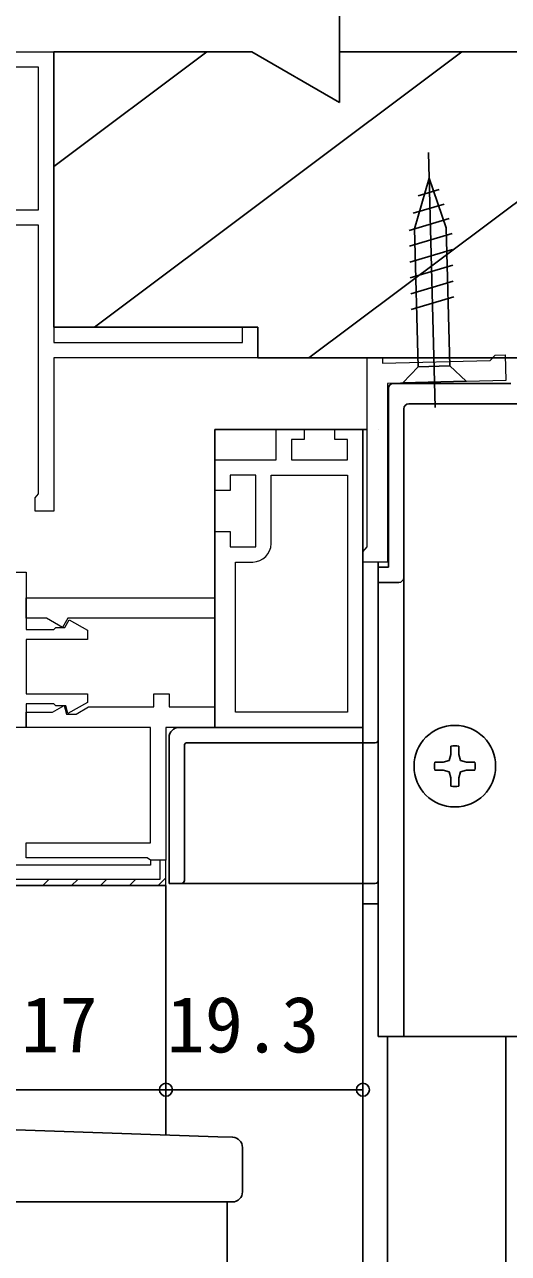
# Model space of a CAD drawing. Units: millimetres, scale not verified. Extents: x -437 to 438, y -331 to 329.
# Drawn here: x -239.7 to -192.3, y 81.1 to 201.5 of the extents above; entities that cross this region are included whole.
import ezdxf
from ezdxf.enums import TextEntityAlignment as Align

# ---------------------------------------------------------------- set-up
doc = ezdxf.new("R2010")
doc.units = ezdxf.units.MM
doc.header["$LTSCALE"] = 2
doc.layers.add('0-2_YKK_11', color=7, linetype='Continuous', lineweight=18)
for name, color, linetype in [('0-4_YKK_12', 2, 'Continuous'), ('0-5_YKK_13', 4, 'Continuous'), ('0-7_YKK_D', 6, 'Continuous'), ('0-9_YSS_K', 3, 'Continuous'), ('0-A_YSS_KE', 3, 'Continuous')]:
    doc.layers.add(name, color=color, linetype=linetype)
doc.styles.add('ＭＳ ゴシック', font='')
doc.styles.get('ＭＳ ゴシック').set_extended_font_data('MS Gothic')

msp = doc.modelspace()

# ---------------------------------------------------------------- linework, layer by layer
at = {"layer": '0-2_YKK_11', "color": 211}
for p, q in [((-237.968, 117.1), (-237.368, 117.7)), ((-235.14, 117.1), (-234.54, 117.7)), ((-232.311, 117.1), (-231.711, 117.7)), ((-229.483, 117.1), (-228.883, 117.7)), ((-226.655, 117.1), (-225.896, 117.859))]:
    msp.add_line(p, q, dxfattribs=at)
at = {"layer": '0-2_YKK_11', "color": 4}
for points in [[(-242.897, 198.8), (-236.897, 198.8), (-236.897, 170.3), (-218.397, 170.3), (-218.397, 171.8), (-216.897, 171.8), (-216.897, 168.8), (-236.897, 168.8), (-236.897, 153.8), (-238.697, 153.8), (-238.697, 155.1), (-238.547, 155.294), (-238.397, 155.487), (-238.397, 181.8), (-251.147, 181.8)], [(-245.418, 183.3), (-238.397, 183.3), (-238.397, 197.3), (-242.897, 197.3)]]:
    msp.add_lwpolyline(points, dxfattribs=at)
at = {"layer": '0-2_YKK_11', "color": 211}
msp.add_lwpolyline([(-206.196, 150.297), (-206.196, 168.797), (-204.696, 168.797), (-204.696, 168.285), (-194.147, 168.558), (-193.66, 169.071), (-192.66, 169.097), (-192.596, 166.597), (-204.196, 166.297), (-204.196, 148.797), (-206.596, 148.797), (-206.596, 149.807)], close=True, dxfattribs=at)
for points in [[(-206.596, 161.803), (-206.596, 132.603), (-225.896, 132.603), (-225.896, 119.603), (-227.396, 119.603), (-227.742, 119.803), (-239.596, 119.803), (-239.596, 121.303), (-227.396, 121.303), (-227.396, 132.603), (-239.596, 132.603), (-239.596, 134.103), (-236.996, 134.103), (-235.861, 134.758), (-235.631, 133.903), (-234.696, 133.903), (-233.483, 134.603), (-227.096, 134.603), (-227.096, 135.903), (-225.596, 135.903), (-225.596, 134.603), (-221.096, 134.603), (-221.096, 143.303), (-235.495, 143.303), (-236.02, 142.393), (-237.596, 143.303), (-239.596, 143.303), (-239.596, 145.303), (-221.096, 145.303), (-221.096, 151.803), (-219.596, 151.803), (-219.596, 150.303), (-217.096, 150.303), (-217.096, 157.303), (-219.596, 157.303), (-219.596, 155.803), (-221.096, 155.803), (-221.096, 158.803), (-215.096, 158.803), (-215.096, 161.803)], [(-215.096, 161.803), (-212.346, 161.803), (-212.346, 160.803), (-213.596, 160.803), (-213.596, 158.803), (-208.096, 158.803), (-208.096, 160.803), (-209.346, 160.803), (-209.346, 161.803), (-206.596, 161.803)], [(-208.096, 157.303), (-208.096, 134.103), (-219.096, 134.103), (-219.096, 148.803), (-217.396, 148.803)], [(-215.596, 150.603), (-215.596, 157.303), (-208.096, 157.303)], [(-240.897, 147.8), (-239.597, 147.8), (-239.597, 142.2), (-236.897, 142.2), (-236.697, 142.4), (-235.797, 142.4), (-235.367, 143.146), (-233.597, 142.125), (-233.597, 141.2), (-239.597, 141.2), (-239.597, 135.9), (-233.597, 135.9), (-233.597, 135.04), (-235.495, 133.945), (-235.697, 134.7), (-236.697, 134.7), (-236.897, 134.9), (-239.597, 134.9), (-239.597, 132.6), (-240.897, 132.6)], [(-262.396, 112.1), (-262.396, 133.079), (-260.596, 134.879), (-260.596, 136.3), (-244.096, 136.3), (-244.096, 131.9), (-242.896, 131.9), (-242.896, 117.1), (-225.896, 117.1), (-225.896, 119.6), (-226.496, 119.6), (-226.496, 117.7), (-242.296, 117.7), (-242.296, 132.5), (-243.496, 132.5), (-243.496, 136.9), (-260.096, 136.9)], [(-242.896, 117.1), (-225.896, 117.1), (-225.896, 119.6), (-227.396, 119.6), (-227.396, 119.1), (-240.896, 119.1)]]:
    msp.add_lwpolyline(points, dxfattribs=at)
msp.add_arc((-217.396, 150.603), 1.8, 270.00001, 359.99999, dxfattribs=at)
at = {"layer": '0-4_YKK_12'}
for p, q in [((-206.596, 132.903), (-206.596, -24.747)), ((-245.296, 117.103), (-225.895, 117.103)), ((-225.895, 117.103), (-225.895, 92.665)), ((-205.096, 115.3), (-206.596, 115.3)), ((-204.196, 102.299), (-204.157, -24.747)), ((-192.596, 102.299), (-192.596, -24.747)), ((-219.895, 86.103), (-219.895, -24.747))]:
    msp.add_line(p, q, dxfattribs=at)
at = {"layer": '0-5_YKK_13'}
for p, q in [((-199.529, 163.929), (-200.175, 188.921)), ((-200.11, 186.422), (-201.533, 181.467)), ((-200.11, 186.422), (-198.434, 181.548)), ((-200.11, 186.422), (-198.434, 181.548)), ((-201.178, 184.697), (-199.143, 185.299)), ((-201.668, 182.988), (-198.654, 183.88)), ((-202.079, 181.302), (-198.166, 182.46)), ((-202.039, 179.75), (-197.869, 180.983)), ((-201.183, 167.938), (-201.533, 181.467)), ((-198.084, 168.018), (-198.434, 181.548)), ((-201.998, 178.197), (-197.829, 179.431)), ((-201.958, 176.645), (-197.789, 177.879)), ((-201.918, 175.093), (-197.749, 176.326)), ((-201.878, 173.54), (-197.708, 174.774)), ((-202.692, 166.348), (-201.183, 167.938)), ((-192.096, 166.3), (-203.596, 166.3)), ((-204.096, 165.8), (-204.096, 148.3)), ((-202.596, 163.8), (-202.596, 147.3)), ((-191.096, 164.3), (-202.096, 164.3)), ((-221.096, 161.8), (-206.196, 161.8)), ((-221.096, 160.8), (-221.096, 161.8)), ((-205.114, 161.8), (-205.114, 161.8)), ((-221.096, 132.6), (-221.096, 160.8)), ((-205.096, 148.797), (-205.096, 131.4)), ((-205.096, 147.3), (-205.096, 148.3)), ((-205.096, 148.3), (-204.096, 148.3)), ((-202.596, 147.3), (-202.596, 102.299)), ((-205.096, 146.799), (-205.096, 102.299)), ((-225.596, 118.3), (-225.596, 131.6)), ((-205.096, 131.4), (-205.096, 128.6)), ((-205.396, 131.1), (-223.796, 131.1)), ((-197.996, 130.759), (-197.996, 129.945)), ((-197.996, 129.945), (-198.153, 129.357)), ((-196.45, 129.2), (-197.038, 129.357)), ((-195.636, 129.2), (-196.45, 129.2)), ((-205.096, 128.6), (-205.096, 117.6)), ((-199.555, 128.4), (-198.741, 128.4)), ((-198.741, 128.4), (-198.153, 128.242)), ((-197.996, 127.654), (-198.153, 128.242)), ((-197.996, 126.84), (-197.996, 127.654)), ((-197.196, 127.654), (-197.038, 128.242)), ((-197.196, 126.84), (-197.196, 127.654)), ((-225.596, 117.3), (-225.596, 118.3)), ((-224.396, 117.3), (-225.596, 117.3)), ((-224.396, 117.3), (-223.796, 117.3)), ((-205.396, 117.3), (-223.796, 117.3)), ((-191.096, 102.299), (-205.096, 102.299)), ((-220.809, 92.487), (-244.331, 93.309)), ((-219.361, 92.437), (-220.809, 92.487)), ((-218.396, 87.103), (-218.396, 91.437)), ((-246.496, 86.103), (-220.844, 86.103)), ((-220.844, 86.103), (-219.396, 86.103))]:
    msp.add_line(p, q, dxfattribs=at)
for points in [[(-202.692, 166.348), (-196.494, 166.509), (-198.084, 168.018), (-201.183, 167.938)], [(-224.596, 132.6), (-206.596, 132.6), (-206.596, 161.8)], [(-203.096, 146.8), (-205.096, 146.8), (-205.096, 147.3)], [(-224.096, 130.8), (-224.096, 118.3), (-224.096, 117.6)], [(-197.196, 130.759), (-197.196, 129.945), (-197.038, 129.357)], [(-199.555, 129.2), (-198.741, 129.2), (-198.153, 129.357)], [(-195.636, 128.4), (-196.45, 128.4), (-197.038, 128.242)]]:
    msp.add_lwpolyline(points, dxfattribs=at)
msp.add_circle((-197.596, 128.8), 4, dxfattribs=at)
for centre, radius, start, end in [((-203.596, 165.8), 0.5, 90, 180), ((-202.096, 163.8), 0.5, 90, 180), ((-203.096, 147.3), 0.5, 270, 0), ((-224.596, 131.6), 1, 90, 180), ((-205.396, 131.4), 0.3, 270, 360), ((-223.796, 130.8), 0.3, 90, 180), ((-197.596, 128.8), 2, 78.46304, 101.53696), ((-197.596, 128.8), 2, 168.46304, 191.53696), ((-197.596, 128.8), 2, 348.46304, 11.53696), ((-197.596, 128.8), 2, 258.46304, 281.53696), ((-224.396, 117.6), 0.3, 270, 0), ((-205.396, 117.6), 0.3, 270, 0), ((-219.396, 91.437), 1, 0, 88), ((-219.396, 87.103), 1, 270, 0)]:
    msp.add_arc(centre, radius, start, end, dxfattribs=at)
at = {"layer": '0-7_YKK_D'}
for p, q in [((-225.896, 105.1), (-225.896, 96.1)), ((-225.896, 105.1), (-225.896, 96.1)), ((-206.596, 105.1), (-206.596, 96.1)), ((-242.893, 97.1), (-225.896, 97.1)), ((-225.896, 97.1), (-206.596, 97.1))]:
    msp.add_line(p, q, dxfattribs=at)
for centre in [(-225.896, 97.1), (-225.896, 97.1), (-206.596, 97.1)]:
    msp.add_circle(centre, 0.637, dxfattribs=at)
at = {"layer": '0-9_YSS_K'}
for p, q in [((-221.897, 198.8), (-236.897, 187.55)), ((-196.897, 198.8), (-232.897, 171.8)), ((-186.897, 187.55), (-211.897, 168.8))]:
    msp.add_line(p, q, dxfattribs=at)
at = {"layer": '0-A_YSS_KE'}
for p, q in [((-208.897, 193.837), (-208.897, 243.8)), ((-217.493, 198.8), (-236.897, 198.8)), ((-236.897, 198.8), (-236.897, 171.8)), ((-217.493, 198.8), (-208.897, 193.837)), ((-186.897, 198.8), (-208.897, 198.8)), ((-216.897, 171.8), (-236.897, 171.8)), ((-216.897, 171.8), (-216.897, 168.8)), ((-216.897, 168.8), (-186.897, 168.8))]:
    msp.add_line(p, q, dxfattribs=at)

# ---------------------------------------------------------------- texts
at = {"layer": '0-7_YKK_D', "style": 'ＭＳ ゴシック'}
for s, p in [('17', (-240.083, 99.1)), ('19.3', (-225.834, 99.1))]:
    msp.add_text(s, height=5.499, dxfattribs=at).set_placement(p, align=Align.BOTTOM_LEFT)

doc.saveas('drawing.dxf')
